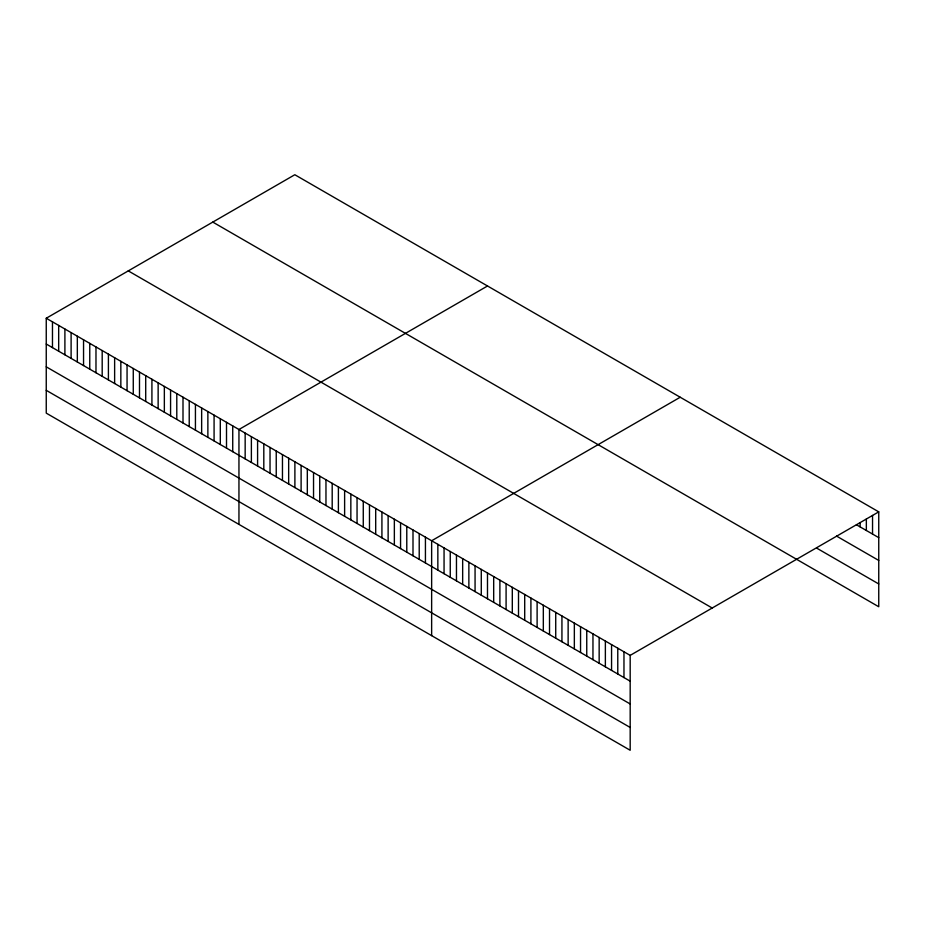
<?xml version="1.0" encoding="UTF-8"?>
<svg xmlns="http://www.w3.org/2000/svg" width="925" height="925" viewBox="0 0 925 925"><rect width="100%" height="100%" fill="white"/><g stroke="black" fill="none" stroke-linecap="round" stroke-linejoin="round"><path stroke-width="1.39" d="M46.25 318.246L630.179 655.374L630.179 750.268L46.25 413.14L46.25 318.246L294.821 174.733L878.75 511.86L878.75 606.754L212.796 222.093M487.521 285.987L238.951 429.501L238.951 524.394M680.21 397.241L431.64 540.755L431.64 635.637M630.179 655.374L878.75 511.86M856.411 524.752L878.75 537.645M836.558 536.095L878.75 560.446M816.706 548.132L878.75 583.952M128.274 270.886L712.204 608.014M46.25 344.031L630.179 681.158M46.25 366.832L630.179 703.96M46.25 390.327L630.179 727.455M872.541 515.445L872.541 534.06M866.343 519.018L866.343 530.476M860.134 522.602L860.134 526.892M623.97 651.79L623.97 677.574M617.773 648.205L617.773 673.99M611.564 644.632L611.564 670.405M605.366 641.048L605.366 666.821M599.157 637.464L599.157 663.248M592.96 633.879L592.96 659.664M586.751 630.295L586.751 656.079M580.542 626.722L580.542 652.495M574.344 623.138L574.344 648.911M568.135 619.553L568.135 645.338M561.938 615.969L561.938 641.753M555.728 612.385L555.728 638.169M549.519 608.812L549.519 634.585M543.322 605.228L543.322 631M537.113 601.643L537.113 627.428M530.915 598.059L530.915 623.843M524.706 594.474L524.706 620.259M518.509 590.902L518.509 616.674M512.3 587.317L512.3 613.09M506.091 583.733L506.091 609.517M499.893 580.148L499.893 605.933M493.684 576.564L493.684 602.348M487.487 572.991L487.487 598.764M481.278 569.407L481.278 595.191M475.068 565.822L475.068 591.607M468.871 562.238L468.871 588.023M462.662 558.654L462.662 584.438M456.464 555.081L456.464 580.854M450.255 551.497L450.255 577.281M444.058 547.912L444.058 573.697M437.849 544.328L437.849 570.112M425.431 537.159L425.431 562.943M419.21 533.575L419.21 559.347M413.001 529.979L413.001 555.763M406.78 526.394L406.78 552.179M400.56 522.81L400.56 548.583M394.351 519.214L394.351 544.998M388.13 515.63L388.13 541.414M381.921 512.034L381.921 537.818M375.7 508.449L375.7 534.234M369.48 504.865L369.48 530.638M363.271 501.269L363.271 527.053M357.05 497.685L357.05 523.469M350.841 494.1L350.841 519.873M344.62 490.504L344.62 516.289M338.4 486.92L338.4 512.693M332.191 483.324L332.191 509.108M325.97 479.74L325.97 505.524M319.749 476.155L319.749 501.928M313.54 472.559L313.54 498.344M307.32 468.975L307.32 494.759M301.111 465.379L301.111 491.163M294.89 461.795L294.89 487.579M288.669 458.21L288.669 483.983M282.46 454.614L282.46 480.399M276.24 451.03L276.24 476.814M270.031 447.446L270.031 473.218M263.81 443.85L263.81 469.634M257.589 440.265L257.589 466.038M251.38 436.669L251.38 462.454M245.16 433.085L245.16 458.869M232.73 425.905L232.73 451.689M226.509 422.32L226.509 448.105M220.3 418.736L220.3 444.509M214.08 415.14L214.08 440.924M207.871 411.556L207.871 437.328M201.65 407.96L201.65 433.744M195.429 404.375L195.429 430.16M189.22 400.791L189.22 426.564M183 397.195L183 422.979M176.791 393.611L176.791 419.395M170.57 390.015L170.57 415.799M164.349 386.43L164.349 412.215M158.14 382.846L158.14 408.619M151.92 379.25L151.92 405.034M145.711 375.666L145.711 401.45M139.49 372.081L139.49 397.854M133.269 368.485L133.269 394.27M127.06 364.901L127.06 390.674M120.84 361.305L120.84 387.089M114.631 357.721L114.631 383.505M108.41 354.136L108.41 379.909M102.189 350.54L102.189 376.325M95.98 346.956L95.98 372.74M89.76 343.372L89.76 369.144M83.551 339.776L83.551 365.56M77.33 336.191L77.33 361.964M71.109 332.595L71.109 358.38M64.9 329.011L64.9 354.795M58.68 325.427L58.68 351.199M52.471 321.831L52.471 347.615"/></g></svg>
